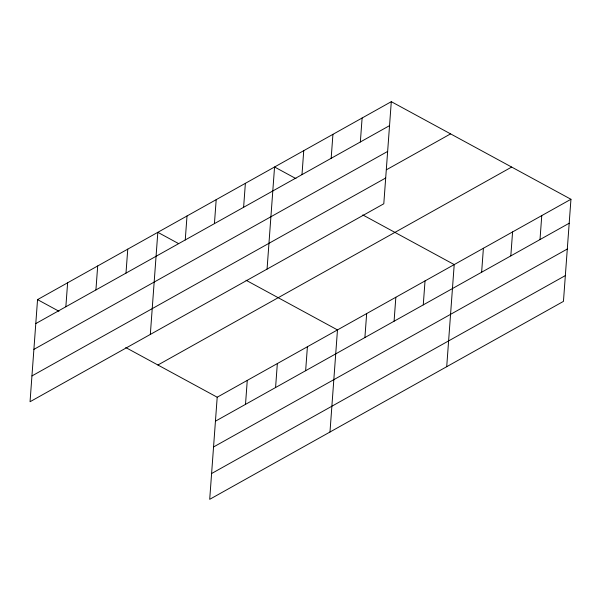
<?xml version="1.0" encoding="UTF-8"?>
<svg xmlns="http://www.w3.org/2000/svg" width="601" height="601" viewBox="0 0 601 601"><rect width="100%" height="100%" fill="white"/><g stroke="black" fill="none" stroke-linecap="round" stroke-linejoin="round"><path stroke-width="0.9" d="M391.296 101.674L37.547 299.621L30.05 401.731L383.799 203.784L391.296 101.674L570.95 199.269L563.453 301.379L209.704 499.326L217.201 397.216L570.95 199.269M65.855 306.765L67.62 282.793M95.927 289.937L97.685 265.973M125.992 273.109L127.758 249.145M150.325 334.426L157.823 232.317L178.407 243.503M185.251 239.957L187.009 215.992M214.429 223.625L216.195 199.66M243.615 207.292L245.373 183.328M245.508 404.353L247.266 380.388M267.062 269.105L274.559 166.995L295.97 178.625M275.581 387.532L277.339 363.56M301.987 174.636L303.745 150.671M305.646 370.704L307.404 346.739M331.166 158.303L332.931 134.339M329.979 432.021L337.477 329.911L246.042 280.246M360.352 141.971L362.11 118.006M364.897 337.552L366.663 313.579M394.083 321.219L395.841 297.255M423.269 304.887L425.027 280.922M446.716 366.7L454.213 264.59L362.779 214.925M481.634 272.23L483.399 248.258M510.82 255.898L512.578 231.933M540.006 239.566L541.764 215.601M35.79 323.586L389.538 125.647M33.896 349.376L387.645 151.429M386.541 169.715L450.585 133.88M31.943 375.941L385.692 178.001M157.913 365.01L511.661 167.063M215.443 421.181L569.192 223.234M213.55 446.971L567.299 249.024M211.597 473.535L565.346 275.589M37.547 299.621L58.958 311.25M125.767 347.543L217.201 397.216"/></g></svg>
